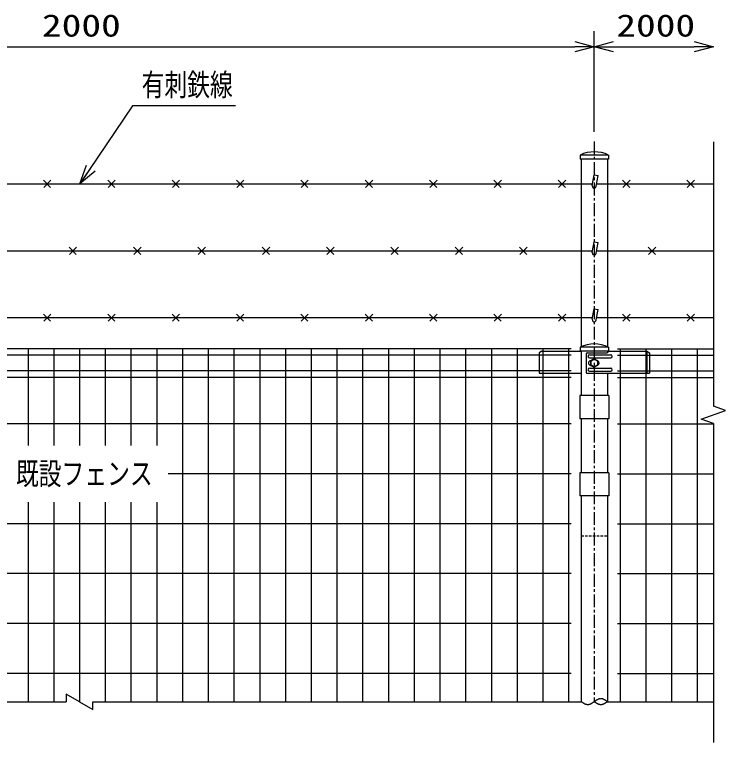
# Model space of a CAD drawing. Units: millimetres, scale not verified. Extents: x -5021 to 5021, y -4266 to 4266.
# Drawn here: x -1673 to -292, y -431 to 983 of the extents above; entities that cross this region are included whole.
import ezdxf
from ezdxf.enums import TextEntityAlignment as Align

# ---------------------------------------------------------------- set-up
doc = ezdxf.new("R2010")
doc.units = ezdxf.units.MM
doc.header["$LTSCALE"] = 20
doc.linetypes.add('USER1', pattern=[2, 1.25, -0.25, 0.25, -0.25])
doc.linetypes.add('USER2', pattern=[0.375, 0.25, -0.125])
for name, color, linetype, lineweight in [('0-0_net', 2, 'Continuous', 25), ('0-1_0', 7, 'Continuous', 25), ('0-3_1', 7, 'Continuous', 25), ('0-4_柱', 7, 'Continuous', 25), ('0-5_center', 2, 'USER1', 25), ('0-6_EXTCNT-L', 4, 'Continuous', 25), ('0-7_既設net', 4, 'Continuous', 25), ('0-8_band', 3, 'Continuous', 25), ('0-9_SUNPOU', 1, 'Continuous', 25)]:
    doc.layers.add(name, color=color, linetype=linetype, lineweight=lineweight)
doc.styles.add('ＭＳ ゴシック', font='')
doc.styles.get('ＭＳ ゴシック').set_extended_font_data('MS Gothic')

# ---------------------------------------------------------------- blocks, each defined once
blk = doc.blocks.new('_Open30')
at = {"layer": '0-1_0', "color": 2}
blk.add_line((0, 0), (-20, 0), dxfattribs=at)
blk.add_lwpolyline([(-20, 5.36), (0, 0), (-20, -5.36)], dxfattribs=at)

msp = doc.modelspace()

# ---------------------------------------------------------------- linework, layer by layer
at = {"layer": '0-0_net'}
for p, q in [((-2541.74, 653.84), (-549.86, 653.84)), ((-1602.61, 646.84), (-1616.61, 660.84)), ((-1615.95, 646.84), (-1601.95, 660.84)), ((-1477.6, 646.84), (-1491.6, 660.84)), ((-1490.94, 646.84), (-1476.94, 660.84)), ((-1352.6, 646.84), (-1366.6, 660.84)), ((-1365.94, 646.84), (-1351.94, 660.84)), ((-1227.59, 646.84), (-1241.59, 660.84)), ((-1240.93, 646.84), (-1226.93, 660.84)), ((-1102.59, 646.84), (-1116.59, 660.84)), ((-1115.93, 646.84), (-1101.93, 660.84)), ((-977.58, 646.84), (-991.58, 660.84)), ((-990.93, 646.84), (-976.93, 660.84)), ((-852.58, 646.84), (-866.58, 660.84)), ((-865.92, 646.84), (-851.92, 660.84)), ((-727.57, 646.84), (-741.58, 660.84)), ((-740.92, 646.84), (-726.92, 660.84)), ((-602.57, 646.84), (-616.57, 660.84)), ((-602.57, 646.84), (-616.57, 660.84)), ((-615.91, 646.84), (-601.91, 660.84)), ((-615.91, 646.84), (-601.91, 660.84)), ((-541.74, 653.84), (-315.22, 653.84)), ((-477.57, 646.84), (-491.57, 660.84)), ((-490.91, 646.84), (-476.91, 660.84)), ((-352.56, 646.84), (-366.56, 660.84)), ((-365.9, 646.84), (-351.9, 660.84)), ((-2541.74, 523.93), (-549.86, 523.93)), ((-1552.6, 516.93), (-1566.6, 530.93)), ((-1565.95, 516.93), (-1551.95, 530.93)), ((-1427.6, 516.93), (-1441.6, 530.93)), ((-1440.94, 516.93), (-1426.94, 530.93)), ((-1302.59, 516.93), (-1316.6, 530.93)), ((-1315.94, 516.93), (-1301.94, 530.93)), ((-1177.59, 516.93), (-1191.59, 530.93)), ((-1190.93, 516.93), (-1176.93, 530.93)), ((-1052.59, 516.93), (-1066.59, 530.93)), ((-1065.93, 516.93), (-1051.93, 530.93)), ((-927.58, 516.93), (-941.58, 530.93)), ((-940.92, 516.93), (-926.92, 530.93)), ((-802.58, 516.93), (-816.58, 530.93)), ((-815.92, 516.93), (-801.92, 530.93)), ((-677.57, 516.93), (-691.57, 530.93)), ((-690.92, 516.93), (-676.92, 530.93)), ((-541.74, 523.93), (-315.22, 523.93)), ((-427.56, 516.93), (-441.56, 530.93)), ((-440.91, 516.93), (-426.91, 530.93)), ((-1602.61, 387.02), (-1616.61, 401.02)), ((-1615.95, 387.02), (-1601.95, 401.02)), ((-1477.6, 387.02), (-1491.6, 401.02)), ((-1490.94, 387.02), (-1476.94, 401.02)), ((-1352.6, 387.02), (-1366.6, 401.02)), ((-1365.94, 387.02), (-1351.94, 401.02)), ((-1227.59, 387.02), (-1241.59, 401.02)), ((-1240.93, 387.02), (-1226.93, 401.02)), ((-1102.59, 387.02), (-1116.59, 401.02)), ((-1115.93, 387.02), (-1101.93, 401.02)), ((-977.58, 387.02), (-991.58, 401.02)), ((-990.93, 387.02), (-976.93, 401.02)), ((-852.58, 387.02), (-866.58, 401.02)), ((-865.92, 387.02), (-851.92, 401.02)), ((-727.57, 387.02), (-741.58, 401.02)), ((-740.92, 387.02), (-726.92, 401.02)), ((-602.57, 387.02), (-616.57, 401.02)), ((-602.57, 387.02), (-616.57, 401.02)), ((-615.91, 387.02), (-601.91, 401.02)), ((-615.91, 387.02), (-601.91, 401.02)), ((-477.57, 387.02), (-491.57, 401.02)), ((-490.91, 387.02), (-476.91, 401.02)), ((-352.56, 387.02), (-366.56, 401.02)), ((-365.9, 387.02), (-351.9, 401.02)), ((-351.9, 401.02), (-351.7, 401.02)), ((-2541.71, 394.02), (-549.86, 394.03)), ((-541.74, 394.03), (-315.22, 394.03))]:
    msp.add_line(p, q, dxfattribs=at)
at = {"layer": '0-1_0'}
msp.add_lwpolyline([(-1243.49, 805.23), (-1443.26, 805.23), (-1544.37, 655.9)], dxfattribs=at)
at = {"layer": '0-3_1', "color": 4}
for p, q in [((-315.22, 735.62), (-315.22, 222.33)), ((-315.22, 188.13), (-315.22, -431.33))]:
    msp.add_line(p, q, dxfattribs=at)
at = {"layer": '0-3_1'}
for p, q in [((-550.43, 650.59), (-546.78, 671.27)), ((-546.78, 671.27), (-538.9, 669.94)), ((-542.54, 649.26), (-538.9, 669.94)), ((-550.43, 520.68), (-546.78, 541.36)), ((-546.78, 541.36), (-538.9, 540.03)), ((-542.54, 519.35), (-538.9, 540.03)), ((-542.54, 389.44), (-538.9, 410.12))]:
    msp.add_line(p, q, dxfattribs=at)
msp.add_lwpolyline([(-550.43, 390.77), (-546.78, 411.45), (-538.9, 410.12)], dxfattribs=at)
at = {"layer": '0-3_1', "color": 4}
msp.add_lwpolyline([(-315.22, 188.13), (-338.71, 196.68), (-291.73, 213.78), (-315.22, 222.33)], dxfattribs=at)
at = {"layer": '0-3_1'}
for centre in [(-546.5, 649.84), (-546.5, 519.93), (-546.5, 390.03)]:
    msp.add_arc(centre, 4, 169.25203, 351.57834, dxfattribs=at)
at = {"layer": '0-4_柱'}
for p, q in [((-519.05, 709.84), (-573.85, 709.84)), ((-573.85, 709.84), (-573.85, 701.84)), ((-519.05, 709.84), (-519.05, 701.84)), ((-519.05, 701.84), (-573.85, 701.84)), ((-571.85, 701.84), (-571.85, 337.61)), ((-521.05, 701.84), (-521.05, 337.61)), ((-648.55, 328.84), (-653.55, 325.84)), ((-653.55, 325.84), (-653.55, 319.09)), ((-648.46, 328.84), (-646.45, 328.84)), ((-646.45, 328.84), (-596.45, 328.84)), ((-596.45, 328.84), (-571.95, 328.84)), ((-519.05, 336.67), (-573.85, 336.67)), ((-573.85, 336.67), (-573.85, 328.67)), ((-546.45, 328.67), (-573.85, 328.67)), ((-571.85, 328.67), (-571.85, 242.62)), ((-560.24, 325.84), (-522.13, 325.84)), ((-521.05, 328.67), (-521.05, 326.04)), ((-519.13, 328.84), (-444.55, 328.84)), ((-444.55, 328.84), (-439.55, 325.84)), ((-439.55, 325.84), (-439.55, 319.09)), ((-653.55, 319.09), (-653.55, 297.09)), ((-562.24, 323.84), (-562.24, 287.84)), ((-555.89, 321.84), (-514.55, 321.84)), ((-555.89, 315.84), (-514.55, 315.84)), ((-546.55, 313.84), (-553.48, 309.84)), ((-539.63, 309.84), (-546.55, 313.84)), ((-444.55, 319.09), (-444.55, 297.09)), ((-439.55, 319.09), (-439.55, 297.09)), ((-653.55, 297.09), (-653.55, 285.84)), ((-553.54, 310.34), (-552.62, 310.34)), ((-553.54, 301.34), (-552.62, 301.34)), ((-553.48, 309.84), (-553.48, 301.84)), ((-553.48, 301.84), (-546.55, 297.84)), ((-546.55, 297.84), (-539.63, 301.84)), ((-539.63, 301.84), (-539.63, 309.84)), ((-444.55, 297.09), (-444.55, 285.84)), ((-439.55, 297.09), (-439.55, 285.84)), ((-653.55, 285.84), (-646.45, 285.84)), ((-646.45, 285.84), (-596.45, 285.84)), ((-596.45, 285.84), (-571.95, 285.84)), ((-560.24, 285.84), (-496.45, 285.84)), ((-555.89, 295.84), (-514.55, 295.84)), ((-555.89, 289.84), (-514.55, 289.84)), ((-521.05, 285.84), (-521.05, 242.62)), ((-496.45, 285.84), (-444.55, 285.84)), ((-444.85, 285.84), (-439.55, 285.84)), ((-571.85, 197.62), (-571.85, 92.62)), ((-521.05, 197.62), (-521.05, 92.62)), ((-571.85, 47.62), (-571.85, -352.2)), ((-521.05, 47.62), (-521.05, -352.2))]:
    msp.add_line(p, q, dxfattribs=at)
at = {"layer": '0-4_柱', "linetype": 'USER2'}
msp.add_line((-571.85, -29.88), (-521.05, -29.88), dxfattribs=at)
at = {"layer": '0-4_柱'}
for points in [[(-519.05, 336.67), (-519.05, 328.67), (-546.45, 328.67)], [(-444.85, 328.84), (-444.55, 328.84), (-444.55, 319.09)]]:
    msp.add_lwpolyline(points, dxfattribs=at)
msp.add_circle((-546.55, 305.84), 6.93, dxfattribs=at)
for centre, radius, start, end in [((-546.45, 654.38), 61.85, 63.70572, 116.29439), ((-546.45, 281.23), 61.84, 63.70169, 116.29858), ((-560.24, 323.84), 2, 90, 180), ((-522.13, 328.84), 3, 270, 0), ((-555.89, 318.84), 3, 90, 270), ((-514.55, 318.84), 3, 270, 90), ((-553.54, 305.84), 4.5, 90, 270), ((-541.78, 305.84), 4.5, 298.58471, 60.00244), ((-560.24, 287.84), 2, 180, 270), ((-555.89, 292.84), 3, 90, 270), ((-514.55, 292.84), 3, 270, 90)]:
    msp.add_arc(centre, radius, start, end, dxfattribs=at)
at = {"layer": '0-5_center'}
msp.add_line((-546.45, 736.3), (-546.45, -352.2), dxfattribs=at)
at = {"layer": '0-6_EXTCNT-L', "color": 1}
for p, q in [((-546.45, 762.58), (-546.45, 950.44)), ((-546.45, 755.08), (-546.45, 935.44))]:
    msp.add_line(p, q, dxfattribs=at)
at = {"layer": '0-6_EXTCNT-L', "color": 2}
msp.add_line((-2508.95, 920.44), (-583.95, 920.44), dxfattribs=at)
at = {"layer": '0-6_EXTCNT-L'}
for p, q in [((-2521.05, -352.2), (-1572.24, -352.2)), ((-1546.45, -352.2), (-1520.66, -367.09)), ((-1520.66, -352.2), (-571.85, -352.2)), ((-1520.66, -367.09), (-1520.66, -352.2)), ((-521.05, -352.2), (-315.22, -352.2))]:
    msp.add_line(p, q, dxfattribs=at)
for points in [[(-1546.45, -352.2), (-1572.24, -337.31), (-1572.24, -352.2)], [(-566.26, -355.86), (-566.77, -355.57), (-567.28, -355.27), (-567.79, -354.95), (-568.3, -354.63), (-568.8, -354.3), (-569.31, -353.96), (-569.82, -353.61), (-570.33, -353.26), (-570.84, -352.91), (-571.34, -352.56), (-571.85, -352.2)], [(-546.45, -352.2), (-546.96, -352.56), (-547.47, -352.91), (-547.97, -353.26), (-548.48, -353.61), (-548.99, -353.96), (-549.5, -354.3), (-550.01, -354.63), (-550.52, -354.95), (-551.02, -355.27), (-551.53, -355.57), (-552.04, -355.86), (-552.55, -356.14), (-553.06, -356.41), (-553.56, -356.66), (-554.07, -356.9), (-554.58, -357.12), (-555.09, -357.32), (-555.6, -357.5), (-556.1, -357.66), (-556.61, -357.8), (-557.12, -357.91), (-557.63, -358.01), (-558.14, -358.07), (-558.64, -358.12), (-559.15, -358.13), (-559.66, -358.12), (-560.17, -358.07), (-560.68, -358.01), (-561.18, -357.91), (-561.69, -357.8), (-562.2, -357.66), (-562.71, -357.5), (-563.22, -357.32), (-563.72, -357.12), (-564.23, -356.9), (-564.74, -356.66), (-565.25, -356.41), (-565.76, -356.14), (-566.26, -355.86)], [(-540.86, -348.54), (-541.37, -348.83), (-541.88, -349.14), (-542.39, -349.45), (-542.89, -349.78), (-543.4, -350.11), (-543.91, -350.45), (-544.42, -350.79), (-544.93, -351.14), (-545.43, -351.49), (-545.94, -351.85), (-546.45, -352.2)], [(-540.86, -355.86), (-541.37, -355.57), (-541.88, -355.27), (-542.39, -354.95), (-542.89, -354.63), (-543.4, -354.3), (-543.91, -353.96), (-544.42, -353.61), (-544.93, -353.26), (-545.43, -352.91), (-545.94, -352.56), (-546.45, -352.2)], [(-521.05, -352.2), (-521.56, -351.85), (-522.07, -351.49), (-522.57, -351.14), (-523.08, -350.79), (-523.59, -350.45), (-524.1, -350.11), (-524.61, -349.78), (-525.11, -349.45), (-525.62, -349.14), (-526.13, -348.83), (-526.64, -348.54), (-527.15, -348.26), (-527.65, -347.99), (-528.16, -347.74), (-528.67, -347.51), (-529.18, -347.29), (-529.69, -347.09), (-530.19, -346.91), (-530.7, -346.75), (-531.21, -346.61), (-531.72, -346.49), (-532.23, -346.4), (-532.73, -346.33), (-533.24, -346.29), (-533.75, -346.27), (-534.26, -346.29), (-534.77, -346.33), (-535.27, -346.4), (-535.78, -346.49), (-536.29, -346.61), (-536.8, -346.75), (-537.31, -346.91), (-537.81, -347.09), (-538.32, -347.29), (-538.83, -347.51), (-539.34, -347.74), (-539.85, -347.99), (-540.35, -348.26), (-540.86, -348.54)], [(-521.05, -352.2), (-521.56, -352.56), (-522.07, -352.91), (-522.57, -353.26), (-523.08, -353.61), (-523.59, -353.96), (-524.1, -354.3), (-524.61, -354.63), (-525.11, -354.95), (-525.62, -355.27), (-526.13, -355.57), (-526.64, -355.86), (-527.15, -356.14), (-527.65, -356.41), (-528.16, -356.66), (-528.67, -356.9), (-529.18, -357.12), (-529.69, -357.32), (-530.19, -357.5), (-530.7, -357.66), (-531.21, -357.8), (-531.72, -357.91), (-532.23, -358.01), (-532.73, -358.07), (-533.24, -358.12), (-533.75, -358.13), (-534.26, -358.12), (-534.77, -358.07), (-535.27, -358.01), (-535.78, -357.91), (-536.29, -357.8), (-536.8, -357.66), (-537.31, -357.5), (-537.81, -357.32), (-538.32, -357.12), (-538.83, -356.9), (-539.34, -356.66), (-539.85, -356.41), (-540.35, -356.14), (-540.86, -355.86)]]:
    msp.add_lwpolyline(points, dxfattribs=at)
at = {"layer": '0-7_既設net'}
for p, q in [((-591.45, 333.67), (-2501.45, 333.67)), ((-1646.45, 333.67), (-1646.45, 145.81)), ((-1596.45, 333.67), (-1596.45, 145.81)), ((-1546.45, 333.67), (-1546.45, 145.81)), ((-1496.45, 333.67), (-1496.45, 145.81)), ((-1446.45, 333.67), (-1446.45, 145.81)), ((-1396.45, 333.67), (-1396.45, 145.81)), ((-1346.45, 333.67), (-1346.45, -352.2)), ((-1296.45, 333.67), (-1296.45, -352.2)), ((-1246.45, 333.67), (-1246.45, -352.2)), ((-1196.45, 333.67), (-1196.45, -352.2)), ((-1146.45, 333.67), (-1146.45, -352.2)), ((-1096.45, 333.67), (-1096.45, -352.2)), ((-1046.45, 333.67), (-1046.45, -352.2)), ((-996.45, 333.67), (-996.45, -352.2)), ((-946.45, 333.67), (-946.45, -352.2)), ((-896.45, 333.67), (-896.45, -352.2)), ((-846.45, 333.67), (-846.45, -352.2)), ((-796.45, 333.67), (-796.45, -352.2)), ((-746.45, 333.67), (-746.45, -352.2)), ((-696.45, 333.67), (-696.45, -352.2)), ((-646.45, 333.67), (-646.45, -352.2)), ((-596.45, 333.67), (-596.45, -352.2)), ((-501.45, 333.67), (-315.22, 333.67)), ((-496.45, 333.67), (-496.45, -352.2)), ((-446.45, 333.67), (-446.45, -352.2)), ((-396.45, 333.67), (-396.45, -352.2)), ((-346.45, 333.67), (-346.45, -352.2)), ((-591.45, 320.92), (-2501.45, 320.92)), ((-501.45, 320.92), (-315.22, 320.92)), ((-591.45, 290.67), (-2501.45, 290.67)), ((-501.45, 290.67), (-315.22, 290.67)), ((-591.45, 277.67), (-2501.45, 277.67)), ((-501.45, 277.67), (-315.22, 277.67)), ((-591.45, 187.67), (-2501.45, 187.67)), ((-501.45, 187.67), (-315.22, 187.67)), ((-591.45, 90.67), (-1374.33, 90.67)), ((-501.45, 90.67), (-315.22, 90.67)), ((-1646.45, 35.73), (-1646.45, -352.2)), ((-1596.45, 35.73), (-1596.45, -352.2)), ((-1546.45, 35.73), (-1546.45, -352.2)), ((-1496.45, 35.73), (-1496.45, -352.2)), ((-1446.45, 35.73), (-1446.45, -352.2)), ((-1396.45, 35.73), (-1396.45, -352.2)), ((-591.45, -6.33), (-2501.45, -6.33)), ((-501.45, -6.33), (-315.22, -6.33)), ((-591.45, -103.39), (-2501.45, -103.39)), ((-501.45, -103.33), (-315.22, -103.33)), ((-591.45, -200.39), (-2501.45, -200.39)), ((-501.45, -200.33), (-315.22, -200.33)), ((-591.45, -297.39), (-2501.45, -297.39)), ((-501.45, -297.33), (-315.22, -297.33))]:
    msp.add_line(p, q, dxfattribs=at)
at = {"layer": '0-8_band'}
for p, q in [((-518.05, 242.62), (-574.85, 242.62)), ((-574.85, 242.62), (-574.85, 197.62)), ((-518.05, 242.62), (-518.05, 197.62)), ((-518.05, 197.62), (-574.85, 197.62)), ((-518.05, 92.62), (-574.85, 92.62)), ((-574.85, 92.62), (-574.85, 47.62)), ((-518.05, 92.62), (-518.05, 47.62)), ((-518.05, 47.62), (-574.85, 47.62))]:
    msp.add_line(p, q, dxfattribs=at)
at = {"layer": '0-9_SUNPOU'}
msp.add_line((-546.45, 758.82), (-546.45, 935.44), dxfattribs=at)
at = {"layer": '0-9_SUNPOU', "color": 2}
msp.add_line((-508.95, 920.44), (-352.72, 920.44), dxfattribs=at)

# ---------------------------------------------------------------- block references
at = {"layer": '0-1_0', "xscale": 1.875, "yscale": 1.875, "rotation": 235.24582}
msp.add_blockref('_Open30', (-1545.8, 653.84), dxfattribs=at)
at = {"layer": '0-6_EXTCNT-L', "xscale": 1.875, "yscale": 1.875}
msp.add_blockref('_Open30', (-546.45, 920.44), dxfattribs=at)
at = {"layer": '0-9_SUNPOU', "xscale": 1.875, "yscale": 1.875, "rotation": 180}
msp.add_blockref('_Open30', (-546.45, 920.44), dxfattribs=at)
at = {"layer": '0-9_SUNPOU', "xscale": 1.875, "yscale": 1.875}
msp.add_blockref('_Open30', (-315.22, 920.44), dxfattribs=at)

# ---------------------------------------------------------------- texts
at = {"layer": '0-1_0', "color": 3, "style": 'ＭＳ ゴシック', "width": 0.75}
for s, p in [('有刺鉄線', (-1425.76, 811.91)), ('既設フェンス', (-1669.85, 56.37))]:
    msp.add_text(s, height=43.26, dxfattribs=at).set_placement(p, align=Align.BOTTOM_LEFT)
at = {"layer": '0-6_EXTCNT-L', "color": 3, "style": 'ＭＳ ゴシック', "width": 1.3}
msp.add_text('2000', height=43.26, dxfattribs=at).set_placement((-1619.31, 927.11), align=Align.BOTTOM_LEFT)
at = {"layer": '0-9_SUNPOU', "color": 3, "style": 'ＭＳ ゴシック', "width": 1.3}
msp.add_text('2000', height=43.26, dxfattribs=at).set_placement((-503.69, 927.11), align=Align.BOTTOM_LEFT)

doc.saveas('drawing.dxf')
